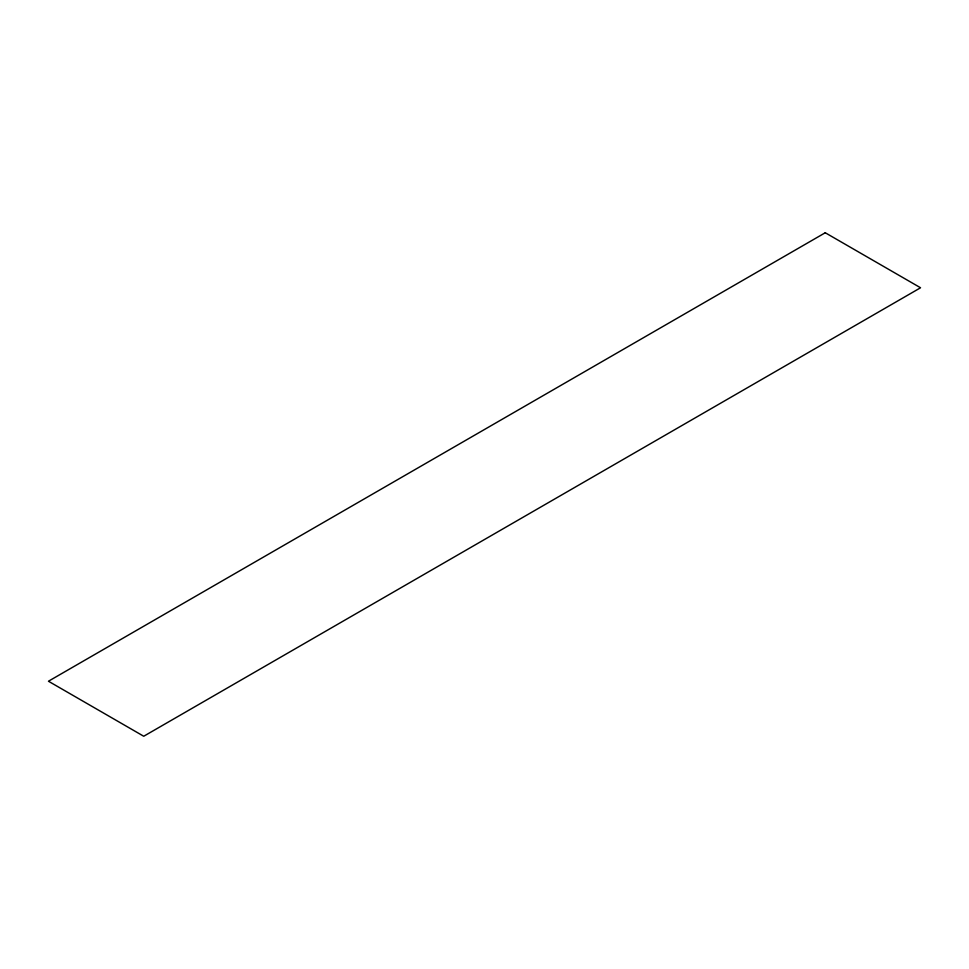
<?xml version="1.0" encoding="UTF-8"?>
<svg xmlns="http://www.w3.org/2000/svg" width="969" height="969" viewBox="0 0 969 969"><rect width="100%" height="100%" fill="white"/><g stroke="black" fill="none" stroke-linecap="round" stroke-linejoin="round"><path stroke-width="1.45" d="M825.261 232.754L48.45 681.231L143.739 736.246L920.55 287.769L825.261 232.754"/></g></svg>
